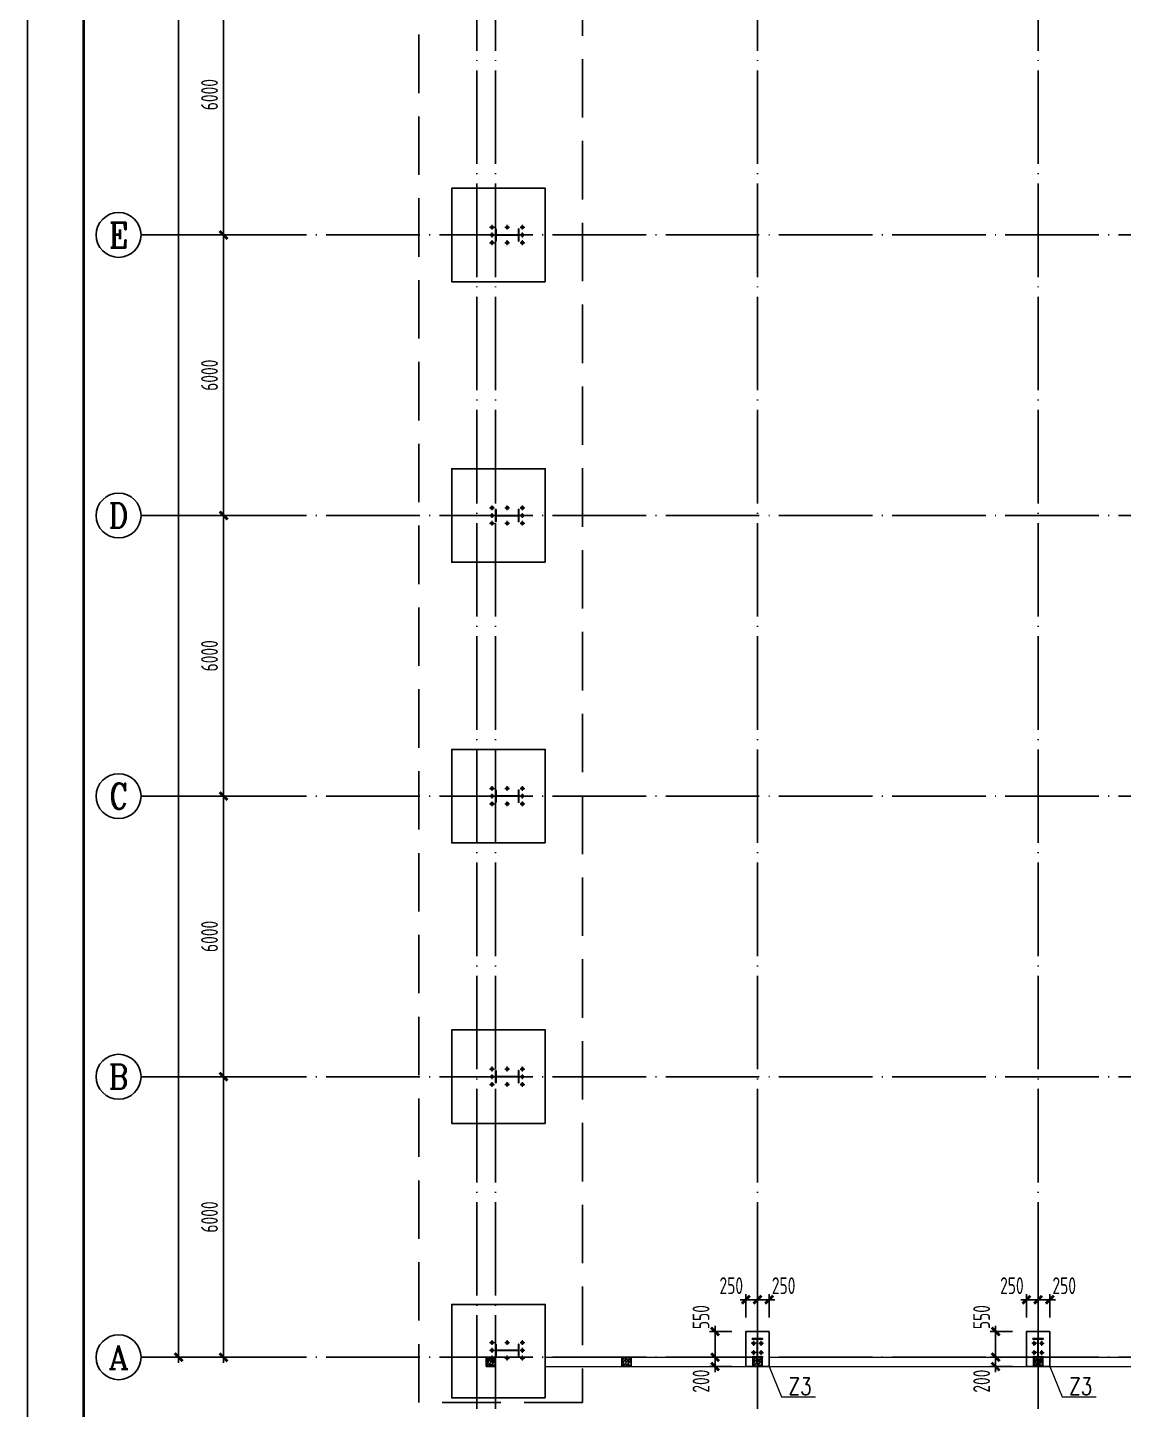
# Model space of a CAD drawing. Extents: x -1389621 to 57380, y -92505 to 283644.
# Drawn here: x -455547 to -432118, y 75953 to 105500 of the extents above; entities that cross this region are included whole.
import ezdxf
from ezdxf.enums import TextEntityAlignment as Align

# ---------------------------------------------------------------- set-up
doc = ezdxf.new("R2010")
doc.units = 0
doc.header["$LTSCALE"] = 100
doc.header["$MEASUREMENT"] = 0
for name, pattern in [('CENTERX2', [101.6, 63.5, -12.7, 12.7, -12.7]), ('DASH', [0.35, 0.25, -0.1]), ('DOTE', [2.42, 2, -0.2, 0.02, -0.2])]:
    doc.linetypes.add(name, pattern=pattern)
doc.layers.get('0').update_dxf_attribs({"linetype": 'CONTINUOUS'})
doc.layers.get('Defpoints').update_dxf_attribs({"linetype": 'CONTINUOUS'})
for name, color, linetype in [('11000', 4, 'CONTINUOUS'), ('708', 2, 'CONTINUOUS'), ('AXIS', 3, 'CONTINUOUS'), ('AXIS_TEXT', 7, 'CONTINUOUS'), ('BORDER', 7, 'CONTINUOUS'), ('DIM', 3, 'CONTINUOUS'), ('DOTE', 1, 'DOTE'), ('PUB_DIM', 3, 'CONTINUOUS'), ('基础', 41, 'CONTINUOUS'), ('承台', 2, 'CONTINUOUS'), ('柱子', 3, 'CONTINUOUS'), ('标注', 4, 'CONTINUOUS'), ('短柱', 2, 'CONTINUOUS')]:
    doc.layers.add(name, color=color, linetype=linetype)
for name, color, linetype, lineweight in [('HATCH', 254, 'CONTINUOUS', 0), ('PUB_TEXT', 7, 'CONTINUOUS', 15), ('轴线', 1, 'CENTERX2', 13)]:
    doc.layers.add(name, color=color, linetype=linetype, lineweight=lineweight)
doc.styles.add('_TCH_AXIS', font='COMPLEX', dxfattribs={"bigfont": 'GBCBIG'})
doc.styles.add('COMPLEX', font='COMPLEX')
doc.styles.add('hztxt', font='txt', dxfattribs={"width": 0.7, "height": 10, "bigfont": 'hztxt.shx'})
doc.styles.add('TSSD_Dimension', font='tssdeng.shx', dxfattribs={"width": 0.7, "bigfont": 'hztxt.shx'})
doc.dimstyles.new('TSSD_100_100', dxfattribs={"dimtxt": 300, "dimasz": 100, "dimexe": 100, "dimexo": 250, "dimgap": 100, "dimtad": 1, "dimdec": 0, "dimzin": 0, "dimdsep": 46, "dimtxsty": 'TSSD_Dimension', "dimblk": 'ARCHTICK', "dimblk1": 'ARCHTICK', "dimblk2": 'ARCHTICK', "dimcen": 0, "dimdle": 100, "dimclrt": 7, "dimadec": 0, "dimazin": 0, "dimtfac": 1, "dimtdec": 0, "dimtix": 1, "dimtmove": 2, "dimatfit": 3, "dimfxl": 0, "dimtolj": 1, "dimtzin": 0, "dimarcsym": 0})

# ---------------------------------------------------------------- blocks, each defined once
blk = doc.blocks.new('_ArchTick')
at = {"color": 0, "linetype": 'ByBlock'}
blk.add_lwpolyline([(-0.71, -0.71, 0.5, 0.5, 0), (0.71, 0.71, 0.5, 0.5, 0)], format="xyseb", dxfattribs=at)
blk = doc.blocks.new('*D1829')
at = {"layer": 'Defpoints', "color": 0, "ltscale": 100}
for p in [(-451358, 83067), (-449864, 83067), (-449864, 77067)]:
    blk.add_point(p, dxfattribs=at)
at = {"layer": 'DIM', "color": 0, "lineweight": -2, "ltscale": 100}
for p, q in [((-450164, 83067), (-451478, 83067)), ((-451358, 76947), (-451358, 83187)), ((-450164, 77067), (-451478, 77067))]:
    blk.add_line(p, q, dxfattribs=at)
at = {"layer": 'DIM', "color": 0, "lineweight": -2, "ltscale": 100, "xscale": 120, "yscale": 120, "zscale": 120}
for p, rotation in [((-451358, 83067), 90), ((-451358, 77067), 270)]:
    blk.add_blockref('_ArchTick', p, dxfattribs=dict(at, rotation=rotation))
at = {"layer": 'DIM', "color": 7, "ltscale": 100, "insert": (-451658, 80067), "char_height": 360, "attachment_point": 5, "rotation": 90, "style": 'TSSD_Dimension'}
blk.add_mtext('\\A1;6000', dxfattribs=at)
blk = doc.blocks.new('*D1830')
at = {"layer": 'Defpoints', "color": 0, "ltscale": 100}
for p in [(-451358, 89067), (-449864, 89067), (-449864, 83067)]:
    blk.add_point(p, dxfattribs=at)
at = {"layer": 'DIM', "color": 0, "lineweight": -2, "ltscale": 100}
for p, q in [((-450164, 89067), (-451478, 89067)), ((-451358, 82947), (-451358, 89187)), ((-450164, 83067), (-451478, 83067))]:
    blk.add_line(p, q, dxfattribs=at)
at = {"layer": 'DIM', "color": 0, "lineweight": -2, "ltscale": 100, "xscale": 120, "yscale": 120, "zscale": 120}
for p, rotation in [((-451358, 89067), 90), ((-451358, 83067), 270)]:
    blk.add_blockref('_ArchTick', p, dxfattribs=dict(at, rotation=rotation))
at = {"layer": 'DIM', "color": 7, "ltscale": 100, "insert": (-451658, 86067), "char_height": 360, "attachment_point": 5, "rotation": 90, "style": 'TSSD_Dimension'}
blk.add_mtext('\\A1;6000', dxfattribs=at)
blk = doc.blocks.new('*D1831')
at = {"layer": 'Defpoints', "color": 0, "ltscale": 100}
for p in [(-451358, 95067), (-449864, 95067), (-449864, 89067)]:
    blk.add_point(p, dxfattribs=at)
at = {"layer": 'DIM', "color": 0, "lineweight": -2, "ltscale": 100}
for p, q in [((-451358, 88947), (-451358, 95187)), ((-450164, 95067), (-451478, 95067)), ((-450164, 89067), (-451478, 89067))]:
    blk.add_line(p, q, dxfattribs=at)
at = {"layer": 'DIM', "color": 0, "lineweight": -2, "ltscale": 100, "xscale": 120, "yscale": 120, "zscale": 120}
for p, rotation in [((-451358, 95067), 90), ((-451358, 89067), 270)]:
    blk.add_blockref('_ArchTick', p, dxfattribs=dict(at, rotation=rotation))
at = {"layer": 'DIM', "color": 7, "ltscale": 100, "insert": (-451658, 92067), "char_height": 360, "attachment_point": 5, "rotation": 90, "style": 'TSSD_Dimension'}
blk.add_mtext('\\A1;6000', dxfattribs=at)
blk = doc.blocks.new('*D1832')
at = {"layer": 'Defpoints', "color": 0, "ltscale": 100}
for p in [(-451358, 101067), (-449864, 101067), (-449864, 95067)]:
    blk.add_point(p, dxfattribs=at)
at = {"layer": 'DIM', "color": 0, "lineweight": -2, "ltscale": 100}
for p, q in [((-450164, 101067), (-451478, 101067)), ((-451358, 94947), (-451358, 101187)), ((-450164, 95067), (-451478, 95067))]:
    blk.add_line(p, q, dxfattribs=at)
at = {"layer": 'DIM', "color": 0, "lineweight": -2, "ltscale": 100, "xscale": 120, "yscale": 120, "zscale": 120}
for p, rotation in [((-451358, 101067), 90), ((-451358, 95067), 270)]:
    blk.add_blockref('_ArchTick', p, dxfattribs=dict(at, rotation=rotation))
at = {"layer": 'DIM', "color": 7, "ltscale": 100, "insert": (-451658, 98067), "char_height": 360, "attachment_point": 5, "rotation": 90, "style": 'TSSD_Dimension'}
blk.add_mtext('\\A1;6000', dxfattribs=at)
blk = doc.blocks.new('*D1833')
at = {"layer": 'Defpoints', "color": 0, "ltscale": 100}
for p in [(-451358, 107067), (-449864, 107067), (-449864, 101067)]:
    blk.add_point(p, dxfattribs=at)
at = {"layer": 'DIM', "color": 0, "lineweight": -2, "ltscale": 100}
for p, q in [((-450164, 107067), (-451478, 107067)), ((-451358, 100947), (-451358, 107187)), ((-450164, 101067), (-451478, 101067))]:
    blk.add_line(p, q, dxfattribs=at)
at = {"layer": 'DIM', "color": 0, "lineweight": -2, "ltscale": 100, "xscale": 120, "yscale": 120, "zscale": 120}
for p, rotation in [((-451358, 107067), 90), ((-451358, 101067), 270)]:
    blk.add_blockref('_ArchTick', p, dxfattribs=dict(at, rotation=rotation))
at = {"layer": 'DIM', "color": 7, "ltscale": 100, "insert": (-451658, 104067), "char_height": 360, "attachment_point": 5, "rotation": 90, "style": 'TSSD_Dimension'}
blk.add_mtext('\\A1;6000', dxfattribs=at)
blk = doc.blocks.new('*D1841')
at = {"layer": 'Defpoints', "color": 0, "ltscale": 100}
for p in [(-452318, 149067), (-449624, 149067), (-449624, 77067)]:
    blk.add_point(p, dxfattribs=at)
at = {"layer": 'DIM', "color": 0, "lineweight": -2, "ltscale": 100}
for p, q in [((-449924, 149067), (-452438, 149067)), ((-452318, 76947), (-452318, 149187)), ((-449924, 77067), (-452438, 77067))]:
    blk.add_line(p, q, dxfattribs=at)
at = {"layer": 'DIM', "color": 0, "lineweight": -2, "ltscale": 100, "xscale": 120, "yscale": 120, "zscale": 120}
for p, rotation in [((-452318, 149067), 90), ((-452318, 77067), 270)]:
    blk.add_blockref('_ArchTick', p, dxfattribs=dict(at, rotation=rotation))
at = {"layer": 'DIM', "color": 7, "ltscale": 100, "insert": (-452618, 113067), "char_height": 360, "attachment_point": 5, "rotation": 90, "style": 'TSSD_Dimension'}
blk.add_mtext('\\A1;72000', dxfattribs=at)
blk = doc.blocks.new('_AXISO')
blk.add_circle((0, 0), 0.5)
at = {"layer": 'AXIS_TEXT', "style": 'COMPLEX', "width": 1.041667}
blk.add_attdef('A', text='', height=0.56, dxfattribs=at).set_placement((-0.25, -0.28), (0.25, -0.28), align=Align.FIT)
blk = doc.blocks.new('A$C79C65598')
at = {"layer": 'HATCH'}
h = blk.add_hatch(dxfattribs=at)
h.set_pattern_fill('ARMORED', color=256, scale=10, style=0)
h.set_pattern_definition([(50, (627196.94, 32926.137), (71.726018, -6.2752135), [7.5, -82.5]), (355, (627196.94, 32926.14), (-13.875133, 75.219213), [6, -66]), (100.4514, (627202.915, 32925.614), (57.850938, 68.943954), [6.374019, -70.114211]), (46.1842, (627196.94, 32946.14), (106.724105, -16.551901), [11.25, -123.75]), (96.6356, (627205.83, 32944.76), (93.46627, 97.411787), [9.561029, -105.1713]), (351.1842, (627196.94, 32946.14), (93.466195, 97.41186), [9, -99]), (21, (627206.94, 32941.137), (59.690705, -40.261889), [7.5, -82.5]), (326, (627206.94, 32941.14), (24.331533, 72.5150045), [6, -66]), (71.4514, (627211.91, 32937.78), (84.022263, 32.25305), [6.374019, -70.114211]), (37.5, (627196.938, 32926.137), (1.2159855, 33.2893854), [0, -65.2, 0, -67, 0, -66.25]), (7.5, (627196.938, 32926.137), (26.3069537, 39.4411712), [0, -38.2, 0, -63.7, 0, -25.25]), (327.5, (627174.638, 32926.137), (53.3822436, -2.2554872), [0, -25, 0, -78, 0, -103.5]), (317.5, (627164.64, 32926.137), (58.318617, 10.0104982), [0, -32.5, 0, -51.8, 0, -73.5]), (45, (627196.94, 32926.137), (-35.355339, 35.355339), [])])
h.paths.add_polyline_path([(0, 0), (200, 0), (200, 200), (0, 200)])
h = blk.add_hatch(dxfattribs=at)
h.set_pattern_fill('ARMORED', color=256, scale=10, style=0)
h.set_pattern_definition([(50, (630096.94, 32926.137), (71.726018, -6.2752135), [7.5, -82.5]), (355, (630096.94, 32926.14), (-13.875133, 75.219213), [6, -66]), (100.4514, (630102.915, 32925.614), (57.850938, 68.943954), [6.374019, -70.114211]), (46.1842, (630096.94, 32946.14), (106.724105, -16.551901), [11.25, -123.75]), (96.6356, (630105.83, 32944.76), (93.46627, 97.411787), [9.561029, -105.1713]), (351.1842, (630096.94, 32946.14), (93.466195, 97.41186), [9, -99]), (21, (630106.94, 32941.137), (59.690705, -40.261889), [7.5, -82.5]), (326, (630106.94, 32941.14), (24.331533, 72.5150045), [6, -66]), (71.4514, (630111.91, 32937.78), (84.022263, 32.25305), [6.374019, -70.114211]), (37.5, (630096.938, 32926.137), (1.2159855, 33.2893854), [0, -65.2, 0, -67, 0, -66.25]), (7.5, (630096.938, 32926.137), (26.3069537, 39.4411712), [0, -38.2, 0, -63.7, 0, -25.25]), (327.5, (630074.638, 32926.137), (53.3822436, -2.2554872), [0, -25, 0, -78, 0, -103.5]), (317.5, (630064.64, 32926.137), (58.318617, 10.0104982), [0, -32.5, 0, -51.8, 0, -73.5]), (45, (630096.94, 32926.137), (-35.355339, 35.355339), [])])
h.paths.add_polyline_path([(2900, 0), (3100, 0), (3100, 200), (2900, 200)])
h = blk.add_hatch(dxfattribs=at)
h.set_pattern_fill('ARMORED', color=256, scale=10, style=0)
h.set_pattern_definition([(50, (632896.94, 32926.137), (71.726018, -6.2752135), [7.5, -82.5]), (355, (632896.94, 32926.14), (-13.875133, 75.219213), [6, -66]), (100.4514, (632902.915, 32925.614), (57.850938, 68.943954), [6.374019, -70.114211]), (46.1842, (632896.94, 32946.14), (106.724105, -16.551901), [11.25, -123.75]), (96.6356, (632905.83, 32944.76), (93.46627, 97.411787), [9.561029, -105.1713]), (351.1842, (632896.94, 32946.14), (93.466195, 97.41186), [9, -99]), (21, (632906.94, 32941.137), (59.690705, -40.261889), [7.5, -82.5]), (326, (632906.94, 32941.14), (24.331533, 72.5150045), [6, -66]), (71.4514, (632911.91, 32937.78), (84.022263, 32.25305), [6.374019, -70.114211]), (37.5, (632896.938, 32926.137), (1.2159855, 33.2893854), [0, -65.2, 0, -67, 0, -66.25]), (7.5, (632896.938, 32926.137), (26.3069537, 39.4411712), [0, -38.2, 0, -63.7, 0, -25.25]), (327.5, (632874.638, 32926.137), (53.3822436, -2.2554872), [0, -25, 0, -78, 0, -103.5]), (317.5, (632864.64, 32926.137), (58.318617, 10.0104982), [0, -32.5, 0, -51.8, 0, -73.5]), (45, (632896.94, 32926.137), (-35.355339, 35.355339), [])])
h.paths.add_polyline_path([(5700, 0), (5900, 0), (5900, 200), (5700, 200)])
h = blk.add_hatch(dxfattribs=at)
h.set_pattern_fill('ARMORED', color=256, scale=10, style=0)
h.set_pattern_definition([(50, (638896.94, 32926.137), (71.726018, -6.2752135), [7.5, -82.5]), (355, (638896.94, 32926.14), (-13.875133, 75.219213), [6, -66]), (100.4514, (638902.915, 32925.614), (57.850938, 68.943954), [6.374019, -70.114211]), (46.1842, (638896.94, 32946.14), (106.724105, -16.551901), [11.25, -123.75]), (96.6356, (638905.83, 32944.76), (93.46627, 97.411787), [9.561029, -105.1713]), (351.1842, (638896.94, 32946.14), (93.466195, 97.41186), [9, -99]), (21, (638906.94, 32941.137), (59.690705, -40.261889), [7.5, -82.5]), (326, (638906.94, 32941.14), (24.331533, 72.5150045), [6, -66]), (71.4514, (638911.91, 32937.78), (84.022263, 32.25305), [6.374019, -70.114211]), (37.5, (638896.938, 32926.137), (1.2159855, 33.2893854), [0, -65.2, 0, -67, 0, -66.25]), (7.5, (638896.938, 32926.137), (26.3069537, 39.4411712), [0, -38.2, 0, -63.7, 0, -25.25]), (327.5, (638874.638, 32926.137), (53.3822436, -2.2554872), [0, -25, 0, -78, 0, -103.5]), (317.5, (638864.64, 32926.137), (58.318617, 10.0104982), [0, -32.5, 0, -51.8, 0, -73.5]), (45, (638896.94, 32926.137), (-35.355339, 35.355339), [])])
h.paths.add_polyline_path([(11700, 0), (11900, 0), (11900, 200), (11700, 200)])
at = {"layer": '708'}
for points in [[(0, 0), (200, 0), (200, 200), (0, 200)], [(2900, 0), (3100, 0), (3100, 200), (2900, 200)], [(5700, 0), (5900, 0), (5900, 200), (5700, 200)], [(11700, 0), (11900, 0), (11900, 200), (11700, 200)]]:
    blk.add_lwpolyline(points, close=True, dxfattribs=at)
blk = doc.blocks.new('*D1891')
at = {"layer": 'Defpoints', "color": 0, "ltscale": 100}
for p in [(-440192, 77617), (-440849, 77067), (-440192, 77067)]:
    blk.add_point(p, dxfattribs=at)
at = {"layer": 'DIM', "color": 0, "lineweight": -2, "ltscale": 100}
for p, q in [((-440849, 77737), (-440849, 76947)), ((-440492, 77617), (-440969, 77617)), ((-440492, 77067), (-440969, 77067))]:
    blk.add_line(p, q, dxfattribs=at)
at = {"layer": 'DIM', "color": 0, "lineweight": -2, "ltscale": 100, "xscale": 120, "yscale": 120, "zscale": 120}
for p, rotation in [((-440849, 77617), 90), ((-440849, 77067), 270)]:
    blk.add_blockref('_ArchTick', p, dxfattribs=dict(at, rotation=rotation))
at = {"layer": 'DIM', "color": 7, "ltscale": 100, "insert": (-441149, 77926), "char_height": 360, "attachment_point": 5, "rotation": 90, "style": 'TSSD_Dimension'}
blk.add_mtext('\\A1;550', dxfattribs=at)
blk = doc.blocks.new('*D1892')
at = {"layer": 'Defpoints', "color": 0, "ltscale": 100}
for p in [(-439692, 78298), (-439942, 77617), (-439692, 77617)]:
    blk.add_point(p, dxfattribs=at)
at = {"layer": 'DIM', "color": 0, "lineweight": -2, "ltscale": 100}
for p, q in [((-440062, 78298), (-439572, 78298)), ((-439942, 77917), (-439942, 78418)), ((-439692, 77917), (-439692, 78418))]:
    blk.add_line(p, q, dxfattribs=at)
at = {"layer": 'DIM', "color": 0, "lineweight": -2, "ltscale": 100, "xscale": 120, "yscale": 120, "zscale": 120, "rotation": 180}
blk.add_blockref('_ArchTick', (-439942, 78298), dxfattribs=at)
at = {"layer": 'DIM', "color": 0, "lineweight": -2, "ltscale": 100, "xscale": 120, "yscale": 120, "zscale": 120}
blk.add_blockref('_ArchTick', (-439692, 78298), dxfattribs=at)
at = {"layer": 'DIM', "color": 7, "ltscale": 100, "insert": (-439383, 78598), "char_height": 360, "attachment_point": 5, "style": 'TSSD_Dimension'}
blk.add_mtext('\\A1;250', dxfattribs=at)
blk = doc.blocks.new('*D1893')
at = {"layer": 'Defpoints', "color": 0, "ltscale": 100}
for p in [(-439942, 78298), (-440192, 77617), (-439942, 77617)]:
    blk.add_point(p, dxfattribs=at)
at = {"layer": 'DIM', "color": 0, "lineweight": -2, "ltscale": 100}
for p, q in [((-440312, 78298), (-439822, 78298)), ((-440192, 77917), (-440192, 78418)), ((-439942, 77917), (-439942, 78418))]:
    blk.add_line(p, q, dxfattribs=at)
at = {"layer": 'DIM', "color": 0, "lineweight": -2, "ltscale": 100, "xscale": 120, "yscale": 120, "zscale": 120, "rotation": 180}
blk.add_blockref('_ArchTick', (-440192, 78298), dxfattribs=at)
at = {"layer": 'DIM', "color": 0, "lineweight": -2, "ltscale": 100, "xscale": 120, "yscale": 120, "zscale": 120}
blk.add_blockref('_ArchTick', (-439942, 78298), dxfattribs=at)
at = {"layer": 'DIM', "color": 7, "ltscale": 100, "insert": (-440502, 78598), "char_height": 360, "attachment_point": 5, "style": 'TSSD_Dimension'}
blk.add_mtext('\\A1;250', dxfattribs=at)
blk = doc.blocks.new('*D1890')
at = {"layer": 'Defpoints', "color": 0, "ltscale": 100}
for p in [(-440849, 76867), (-440192, 77067), (-440192, 76867)]:
    blk.add_point(p, dxfattribs=at)
at = {"layer": 'DIM', "color": 0, "lineweight": -2, "ltscale": 100}
for p, q in [((-440849, 77067), (-440849, 77187)), ((-440492, 77067), (-440969, 77067)), ((-440492, 76867), (-440969, 76867)), ((-440849, 77067), (-440849, 76867)), ((-440849, 76867), (-440849, 76747))]:
    blk.add_line(p, q, dxfattribs=at)
at = {"layer": 'DIM', "color": 0, "lineweight": -2, "ltscale": 100, "xscale": 120, "yscale": 120, "zscale": 120}
for p, rotation in [((-440849, 77067), 270), ((-440849, 76867), 90)]:
    blk.add_blockref('_ArchTick', p, dxfattribs=dict(at, rotation=rotation))
at = {"layer": 'DIM', "color": 7, "ltscale": 100, "insert": (-441149, 76557), "char_height": 360, "attachment_point": 5, "rotation": 90, "style": 'TSSD_Dimension'}
blk.add_mtext('\\A1;200', dxfattribs=at)
blk = doc.blocks.new('*D1894')
at = {"layer": 'Defpoints', "color": 0, "ltscale": 100}
for p in [(-434192, 77617), (-434849, 77067), (-434192, 77067)]:
    blk.add_point(p, dxfattribs=at)
at = {"layer": 'DIM', "color": 0, "lineweight": -2, "ltscale": 100}
for p, q in [((-434849, 77737), (-434849, 76947)), ((-434492, 77617), (-434969, 77617)), ((-434492, 77067), (-434969, 77067))]:
    blk.add_line(p, q, dxfattribs=at)
at = {"layer": 'DIM', "color": 0, "lineweight": -2, "ltscale": 100, "xscale": 120, "yscale": 120, "zscale": 120}
for p, rotation in [((-434849, 77617), 90), ((-434849, 77067), 270)]:
    blk.add_blockref('_ArchTick', p, dxfattribs=dict(at, rotation=rotation))
at = {"layer": 'DIM', "color": 7, "ltscale": 100, "insert": (-435149, 77926), "char_height": 360, "attachment_point": 5, "rotation": 90, "style": 'TSSD_Dimension'}
blk.add_mtext('\\A1;550', dxfattribs=at)
blk = doc.blocks.new('*D1895')
at = {"layer": 'Defpoints', "color": 0, "ltscale": 100}
for p in [(-433692, 78298), (-433942, 77617), (-433692, 77617)]:
    blk.add_point(p, dxfattribs=at)
at = {"layer": 'DIM', "color": 0, "lineweight": -2, "ltscale": 100}
for p, q in [((-434062, 78298), (-433572, 78298)), ((-433942, 77917), (-433942, 78418)), ((-433692, 77917), (-433692, 78418))]:
    blk.add_line(p, q, dxfattribs=at)
at = {"layer": 'DIM', "color": 0, "lineweight": -2, "ltscale": 100, "xscale": 120, "yscale": 120, "zscale": 120, "rotation": 180}
blk.add_blockref('_ArchTick', (-433942, 78298), dxfattribs=at)
at = {"layer": 'DIM', "color": 0, "lineweight": -2, "ltscale": 100, "xscale": 120, "yscale": 120, "zscale": 120}
blk.add_blockref('_ArchTick', (-433692, 78298), dxfattribs=at)
at = {"layer": 'DIM', "color": 7, "ltscale": 100, "insert": (-433383, 78598), "char_height": 360, "attachment_point": 5, "style": 'TSSD_Dimension'}
blk.add_mtext('\\A1;250', dxfattribs=at)
blk = doc.blocks.new('*D1896')
at = {"layer": 'Defpoints', "color": 0, "ltscale": 100}
for p in [(-433942, 78298), (-434192, 77617), (-433942, 77617)]:
    blk.add_point(p, dxfattribs=at)
at = {"layer": 'DIM', "color": 0, "lineweight": -2, "ltscale": 100}
for p, q in [((-434312, 78298), (-433822, 78298)), ((-434192, 77917), (-434192, 78418)), ((-433942, 77917), (-433942, 78418))]:
    blk.add_line(p, q, dxfattribs=at)
at = {"layer": 'DIM', "color": 0, "lineweight": -2, "ltscale": 100, "xscale": 120, "yscale": 120, "zscale": 120, "rotation": 180}
blk.add_blockref('_ArchTick', (-434192, 78298), dxfattribs=at)
at = {"layer": 'DIM', "color": 0, "lineweight": -2, "ltscale": 100, "xscale": 120, "yscale": 120, "zscale": 120}
blk.add_blockref('_ArchTick', (-433942, 78298), dxfattribs=at)
at = {"layer": 'DIM', "color": 7, "ltscale": 100, "insert": (-434502, 78598), "char_height": 360, "attachment_point": 5, "style": 'TSSD_Dimension'}
blk.add_mtext('\\A1;250', dxfattribs=at)
blk = doc.blocks.new('*D1897')
at = {"layer": 'Defpoints', "color": 0, "ltscale": 100}
for p in [(-434849, 76867), (-434192, 77067), (-434192, 76867)]:
    blk.add_point(p, dxfattribs=at)
at = {"layer": 'DIM', "color": 0, "lineweight": -2, "ltscale": 100}
for p, q in [((-434849, 77067), (-434849, 77187)), ((-434492, 77067), (-434969, 77067)), ((-434492, 76867), (-434969, 76867)), ((-434849, 77067), (-434849, 76867)), ((-434849, 76867), (-434849, 76747))]:
    blk.add_line(p, q, dxfattribs=at)
at = {"layer": 'DIM', "color": 0, "lineweight": -2, "ltscale": 100, "xscale": 120, "yscale": 120, "zscale": 120}
for p, rotation in [((-434849, 77067), 270), ((-434849, 76867), 90)]:
    blk.add_blockref('_ArchTick', p, dxfattribs=dict(at, rotation=rotation))
at = {"layer": 'DIM', "color": 7, "ltscale": 100, "insert": (-435149, 76557), "char_height": 360, "attachment_point": 5, "rotation": 90, "style": 'TSSD_Dimension'}
blk.add_mtext('\\A1;200', dxfattribs=at)

msp = doc.modelspace()

# ---------------------------------------------------------------- hatches: boundary and pattern name
h = msp.add_hatch(color=256)
edge = h.paths.add_edge_path()
edge.add_arc((-445617.342, 101231.574), 26, 0, 360)
h = msp.add_hatch(color=256)
edge = h.paths.add_edge_path()
edge.add_arc((-445617.342, 101066.574), 26, 0, 360)
h = msp.add_hatch(color=256)
edge = h.paths.add_edge_path()
edge.add_arc((-445292.342, 101231.574), 26, 0, 360)
h = msp.add_hatch(color=256)
edge = h.paths.add_edge_path()
edge.add_arc((-444967.342, 101231.574), 26, 0, 360)
h = msp.add_hatch(color=256)
edge = h.paths.add_edge_path()
edge.add_arc((-444967.342, 101066.574), 26, 0, 360)
h = msp.add_hatch(color=256)
edge = h.paths.add_edge_path()
edge.add_arc((-445617.342, 100901.574), 26, 0, 360)
h = msp.add_hatch(color=256)
edge = h.paths.add_edge_path()
edge.add_arc((-445292.342, 100901.574), 26, 0, 360)
h = msp.add_hatch(color=256)
edge = h.paths.add_edge_path()
edge.add_arc((-444967.342, 100901.574), 26, 0, 360)
h = msp.add_hatch(color=256)
edge = h.paths.add_edge_path()
edge.add_arc((-445617.342, 95231.574), 26, 0, 360)
h = msp.add_hatch(color=256)
edge = h.paths.add_edge_path()
edge.add_arc((-445292.342, 95231.574), 26, 0, 360)
h = msp.add_hatch(color=256)
edge = h.paths.add_edge_path()
edge.add_arc((-444967.342, 95231.574), 26, 0, 360)
h = msp.add_hatch(color=256)
edge = h.paths.add_edge_path()
edge.add_arc((-445617.342, 95066.574), 26, 0, 360)
h = msp.add_hatch(color=256)
edge = h.paths.add_edge_path()
edge.add_arc((-445617.342, 94901.574), 26, 0, 360)
h = msp.add_hatch(color=256)
edge = h.paths.add_edge_path()
edge.add_arc((-445292.342, 94901.574), 26, 0, 360)
h = msp.add_hatch(color=256)
edge = h.paths.add_edge_path()
edge.add_arc((-444967.342, 95066.574), 26, 0, 360)
h = msp.add_hatch(color=256)
edge = h.paths.add_edge_path()
edge.add_arc((-444967.342, 94901.574), 26, 0, 360)
h = msp.add_hatch(color=256)
edge = h.paths.add_edge_path()
edge.add_arc((-445617.342, 89231.574), 26, 0, 360)
h = msp.add_hatch(color=256)
edge = h.paths.add_edge_path()
edge.add_arc((-445292.342, 89231.574), 26, 0, 360)
h = msp.add_hatch(color=256)
edge = h.paths.add_edge_path()
edge.add_arc((-444967.342, 89231.574), 26, 0, 360)
h = msp.add_hatch(color=256)
edge = h.paths.add_edge_path()
edge.add_arc((-445617.342, 89066.574), 26, 0, 360)
h = msp.add_hatch(color=256)
edge = h.paths.add_edge_path()
edge.add_arc((-444967.342, 89066.574), 26, 0, 360)
h = msp.add_hatch(color=256)
edge = h.paths.add_edge_path()
edge.add_arc((-445617.342, 88901.574), 26, 0, 360)
h = msp.add_hatch(color=256)
edge = h.paths.add_edge_path()
edge.add_arc((-445292.342, 88901.574), 26, 0, 360)
h = msp.add_hatch(color=256)
edge = h.paths.add_edge_path()
edge.add_arc((-444967.342, 88901.574), 26, 0, 360)
h = msp.add_hatch(color=256)
edge = h.paths.add_edge_path()
edge.add_arc((-445617.342, 83231.574), 26, 0, 360)
h = msp.add_hatch(color=256)
edge = h.paths.add_edge_path()
edge.add_arc((-445617.342, 83066.574), 26, 0, 360)
h = msp.add_hatch(color=256)
edge = h.paths.add_edge_path()
edge.add_arc((-445292.342, 83231.574), 26, 0, 360)
h = msp.add_hatch(color=256)
edge = h.paths.add_edge_path()
edge.add_arc((-444967.342, 83231.574), 26, 0, 360)
h = msp.add_hatch(color=256)
edge = h.paths.add_edge_path()
edge.add_arc((-444967.342, 83066.574), 26, 0, 360)
h = msp.add_hatch(color=256)
edge = h.paths.add_edge_path()
edge.add_arc((-445617.342, 82901.574), 26, 0, 360)
h = msp.add_hatch(color=256)
edge = h.paths.add_edge_path()
edge.add_arc((-445292.342, 82901.574), 26, 0, 360)
h = msp.add_hatch(color=256)
edge = h.paths.add_edge_path()
edge.add_arc((-444967.342, 82901.574), 26, 0, 360)
h = msp.add_hatch(color=256)
edge = h.paths.add_edge_path()
edge.add_arc((-445617.342, 77381.574), 26, 0, 360)
h = msp.add_hatch(color=256)
edge = h.paths.add_edge_path()
edge.add_arc((-445617.342, 77216.574), 26, 0, 360)
h = msp.add_hatch(color=256)
edge = h.paths.add_edge_path()
edge.add_arc((-445292.342, 77381.574), 26, 0, 360)
h = msp.add_hatch(color=256)
edge = h.paths.add_edge_path()
edge.add_arc((-444967.342, 77381.574), 26, 0, 360)
h = msp.add_hatch(color=256)
edge = h.paths.add_edge_path()
edge.add_arc((-444967.342, 77216.574), 26, 0, 360)
h = msp.add_hatch(color=256)
edge = h.paths.add_edge_path()
edge.add_arc((-440022.342, 77366.574), 26, 0, 360)
h = msp.add_hatch(color=256)
edge = h.paths.add_edge_path()
edge.add_arc((-440022.342, 77166.574), 26, 0, 360)
h = msp.add_hatch(color=256)
edge = h.paths.add_edge_path()
edge.add_arc((-439862.342, 77366.574), 26, 0, 360)
h = msp.add_hatch(color=256)
edge = h.paths.add_edge_path()
edge.add_arc((-439862.342, 77166.574), 26, 0, 360)
h = msp.add_hatch(color=256)
edge = h.paths.add_edge_path()
edge.add_arc((-434022.342, 77366.574), 26, 0, 360)
h = msp.add_hatch(color=256)
edge = h.paths.add_edge_path()
edge.add_arc((-434022.342, 77166.574), 26, 0, 360)
h = msp.add_hatch(color=256)
edge = h.paths.add_edge_path()
edge.add_arc((-433862.342, 77366.574), 26, 0, 360)
h = msp.add_hatch(color=256)
edge = h.paths.add_edge_path()
edge.add_arc((-433862.342, 77166.574), 26, 0, 360)
h = msp.add_hatch(color=256)
edge = h.paths.add_edge_path()
edge.add_arc((-445617.342, 77051.574), 26, 0, 360)
h = msp.add_hatch(color=256)
edge = h.paths.add_edge_path()
edge.add_arc((-445292.342, 77051.574), 26, 0, 360)
h = msp.add_hatch(color=256)
edge = h.paths.add_edge_path()
edge.add_arc((-444967.342, 77051.574), 26, 0, 360)

# ---------------------------------------------------------------- linework, layer by layer
at = {"layer": '11000'}
for centre in [(-445617.342, 101231.574), (-445617.342, 101066.574), (-445292.342, 101231.574), (-444967.342, 101231.574), (-444967.342, 101066.574), (-445617.342, 100901.574), (-445292.342, 100901.574), (-444967.342, 100901.574), (-445617.342, 95231.574), (-445292.342, 95231.574), (-444967.342, 95231.574), (-445617.342, 95066.574), (-445617.342, 94901.574), (-445292.342, 94901.574), (-444967.342, 95066.574), (-444967.342, 94901.574), (-445617.342, 89231.574), (-445292.342, 89231.574), (-444967.342, 89231.574), (-445617.342, 89066.574), (-444967.342, 89066.574), (-445617.342, 88901.574), (-445292.342, 88901.574), (-444967.342, 88901.574), (-445617.342, 83231.574), (-445617.342, 83066.574), (-445292.342, 83231.574), (-444967.342, 83231.574), (-444967.342, 83066.574), (-445617.342, 82901.574), (-445292.342, 82901.574), (-444967.342, 82901.574), (-445617.342, 77381.574), (-445617.342, 77216.574), (-445292.342, 77381.574), (-444967.342, 77381.574), (-444967.342, 77216.574), (-440022.342, 77366.574), (-440022.342, 77166.574), (-439862.342, 77366.574), (-439862.342, 77166.574), (-434022.342, 77366.574), (-434022.342, 77166.574), (-433862.342, 77366.574), (-433862.342, 77166.574), (-445617.342, 77051.574), (-445292.342, 77051.574), (-444967.342, 77051.574)]:
    msp.add_circle(centre, 26, dxfattribs=at)
at = {"layer": 'AXIS'}
for p, q in [((-449864.339, 101066.574), (-453122.084, 101066.574)), ((-449864.339, 95066.574), (-453122.084, 95066.574)), ((-449864.339, 89066.574), (-453122.084, 89066.574)), ((-449864.339, 83066.574), (-453122.084, 83066.574)), ((-449864.339, 77066.574), (-453122.084, 77066.574))]:
    msp.add_line(p, q, dxfattribs=at)
at = {"layer": 'BORDER'}
msp.add_lwpolyline([(-455546.777, 57648.326), (-455546.777, 158568.326), (-384266.777, 158568.326), (-384266.777, 57648.326)], close=True, dxfattribs=at)
at = {"layer": 'BORDER', "const_width": 60}
msp.add_lwpolyline([(-454346.777, 58848.326), (-454346.777, 155568.326), (-385466.777, 155568.326), (-385466.777, 58848.326)], close=True, dxfattribs=at)
at = {"layer": 'DOTE', "linetype": 'DOTE', "ltscale": 10}
for p, q in [((-445942.342, 150566.574), (-445942.342, 75566.574)), ((-445542.342, 150566.574), (-445542.342, 75566.574)), ((-439942.342, 150566.574), (-439942.342, 75566.574)), ((-433942.342, 150566.574), (-433942.342, 75566.574)), ((-408442.342, 101066.574), (-449864.339, 101066.574)), ((-408442.342, 95066.574), (-449864.339, 95066.574)), ((-408442.342, 89066.574), (-449864.339, 89066.574)), ((-408442.342, 83066.574), (-449864.339, 83066.574)), ((-408442.342, 77066.574), (-449864.339, 77066.574))]:
    msp.add_line(p, q, dxfattribs=at)
at = {"layer": 'HATCH', "ltscale": 100}
for p, q in [((-444479.512, 77066.574), (-440192.342, 77066.574)), ((-444479.512, 76866.574), (-440192.342, 76866.574)), ((-439692.342, 77066.574), (-434192.342, 77066.574)), ((-439692.342, 76866.574), (-434192.342, 76866.574)), ((-433692.342, 77066.574), (-428442.342, 77066.574)), ((-433692.342, 76866.574), (-428442.342, 76866.574))]:
    msp.add_line(p, q, dxfattribs=at)
at = {"layer": 'PUB_TEXT'}
for p, q in [((-439692.342, 76866.574), (-439428.223, 76221.373)), ((-433692.342, 76866.574), (-433428.223, 76221.373)), ((-439428.223, 76221.373), (-438697.867, 76221.373)), ((-433428.223, 76221.373), (-432697.867, 76221.373))]:
    msp.add_line(p, q, dxfattribs=at)
at = {"layer": '承台'}
for points in [[(-444479.512, 100066.574), (-446479.512, 100066.574), (-446479.512, 102066.574), (-444479.512, 102066.574), (-444479.512, 100066.574)], [(-444479.512, 94066.574), (-446479.512, 94066.574), (-446479.512, 96066.574), (-444479.512, 96066.574), (-444479.512, 94066.574)], [(-444479.512, 88066.574), (-446479.512, 88066.574), (-446479.512, 90066.574), (-444479.512, 90066.574), (-444479.512, 88066.574)], [(-444479.512, 82066.574), (-446479.512, 82066.574), (-446479.512, 84066.574), (-444479.512, 84066.574), (-444479.512, 82066.574)], [(-444479.512, 76196.574), (-446479.512, 76196.574), (-446479.512, 78196.574), (-444479.512, 78196.574), (-444479.512, 76196.574)]]:
    msp.add_lwpolyline(points, dxfattribs=at)
at = {"layer": '柱子', "ltscale": 100}
for points in [[(-445530.342, 101062.574), (-445530.342, 100936.574), (-445542.342, 100936.574), (-445542.342, 101196.574), (-445530.342, 101196.574), (-445530.342, 101070.574), (-445054.342, 101070.574), (-445054.342, 101196.574), (-445042.342, 101196.574), (-445042.342, 100936.574), (-445054.342, 100936.574), (-445054.342, 101062.574)], [(-445530.342, 95062.574), (-445530.342, 94936.574), (-445542.342, 94936.574), (-445542.342, 95196.574), (-445530.342, 95196.574), (-445530.342, 95070.574), (-445054.342, 95070.574), (-445054.342, 95196.574), (-445042.342, 95196.574), (-445042.342, 94936.574), (-445054.342, 94936.574), (-445054.342, 95062.574)], [(-445530.342, 89062.574), (-445530.342, 88936.574), (-445542.342, 88936.574), (-445542.342, 89196.574), (-445530.342, 89196.574), (-445530.342, 89070.574), (-445054.342, 89070.574), (-445054.342, 89196.574), (-445042.342, 89196.574), (-445042.342, 88936.574), (-445054.342, 88936.574), (-445054.342, 89062.574)], [(-445530.342, 83062.574), (-445530.342, 82936.574), (-445542.342, 82936.574), (-445542.342, 83196.574), (-445530.342, 83196.574), (-445530.342, 83070.574), (-445054.342, 83070.574), (-445054.342, 83196.574), (-445042.342, 83196.574), (-445042.342, 82936.574), (-445054.342, 82936.574), (-445054.342, 83062.574)], [(-439938.342, 77078.574), (-439832.342, 77078.574), (-439832.342, 77066.574), (-440052.342, 77066.574), (-440052.342, 77078.574), (-439946.342, 77078.574), (-439946.342, 77454.574), (-440052.342, 77454.574), (-440052.342, 77466.574), (-439832.342, 77466.574), (-439832.342, 77454.574), (-439938.342, 77454.574)], [(-433938.342, 77078.574), (-433832.342, 77078.574), (-433832.342, 77066.574), (-434052.342, 77066.574), (-434052.342, 77078.574), (-433946.342, 77078.574), (-433946.342, 77454.574), (-434052.342, 77454.574), (-434052.342, 77466.574), (-433832.342, 77466.574), (-433832.342, 77454.574), (-433938.342, 77454.574)], [(-445530.342, 77212.574), (-445530.342, 77086.574), (-445542.342, 77086.574), (-445542.342, 77346.574), (-445530.342, 77346.574), (-445530.342, 77220.574), (-445054.342, 77220.574), (-445054.342, 77346.574), (-445042.342, 77346.574), (-445042.342, 77086.574), (-445054.342, 77086.574), (-445054.342, 77212.574)]]:
    msp.add_lwpolyline(points, close=True, dxfattribs=at)
at = {"layer": '标注', "linetype": 'DASH', "ltscale": 50}
msp.add_lwpolyline([(-447185.789, 150327.657), (-443682.438, 150327.657), (-443682.438, 76100.373), (-447185.789, 76100.373)], close=True, dxfattribs=at)
at = {"layer": '短柱', "ltscale": 100}
for points in [[(-440192.342, 76866.574), (-440192.342, 77616.574), (-439692.342, 77616.574), (-439692.342, 76866.574)], [(-434192.342, 76866.574), (-434192.342, 77616.574), (-433692.342, 77616.574), (-433692.342, 76866.574)]]:
    msp.add_lwpolyline(points, close=True, dxfattribs=at)
at = {"layer": '轴线'}
for p, q in [((-445668.342, 101231.574), (-445566.342, 101231.574)), ((-445668.342, 101066.574), (-445566.342, 101066.574)), ((-445617.342, 101180.574), (-445617.342, 101282.574)), ((-445617.342, 101015.574), (-445617.342, 101117.574)), ((-445343.342, 101231.574), (-445241.342, 101231.574)), ((-445292.342, 101180.574), (-445292.342, 101282.574)), ((-445018.342, 101231.574), (-444916.342, 101231.574)), ((-445018.342, 101066.574), (-444916.342, 101066.574)), ((-444967.342, 101180.574), (-444967.342, 101282.574)), ((-444967.342, 101015.574), (-444967.342, 101117.574)), ((-445668.342, 100901.574), (-445566.342, 100901.574)), ((-445617.342, 100850.574), (-445617.342, 100952.574)), ((-445343.342, 100901.574), (-445241.342, 100901.574)), ((-445292.342, 100850.574), (-445292.342, 100952.574)), ((-445018.342, 100901.574), (-444916.342, 100901.574)), ((-444967.342, 100850.574), (-444967.342, 100952.574)), ((-445668.342, 95231.574), (-445566.342, 95231.574)), ((-445617.342, 95180.574), (-445617.342, 95282.574)), ((-445343.342, 95231.574), (-445241.342, 95231.574)), ((-445292.342, 95180.574), (-445292.342, 95282.574)), ((-445018.342, 95231.574), (-444916.342, 95231.574)), ((-444967.342, 95180.574), (-444967.342, 95282.574)), ((-445668.342, 95066.574), (-445566.342, 95066.574)), ((-445668.342, 94901.574), (-445566.342, 94901.574)), ((-445617.342, 95015.574), (-445617.342, 95117.574)), ((-445617.342, 94850.574), (-445617.342, 94952.574)), ((-445343.342, 94901.574), (-445241.342, 94901.574)), ((-445292.342, 94850.574), (-445292.342, 94952.574)), ((-445018.342, 95066.574), (-444916.342, 95066.574)), ((-445018.342, 94901.574), (-444916.342, 94901.574)), ((-444967.342, 95015.574), (-444967.342, 95117.574)), ((-444967.342, 94850.574), (-444967.342, 94952.574)), ((-445668.342, 89231.574), (-445566.342, 89231.574)), ((-445617.342, 89180.574), (-445617.342, 89282.574)), ((-445343.342, 89231.574), (-445241.342, 89231.574)), ((-445292.342, 89180.574), (-445292.342, 89282.574)), ((-445018.342, 89231.574), (-444916.342, 89231.574)), ((-444967.342, 89180.574), (-444967.342, 89282.574)), ((-445668.342, 89066.574), (-445566.342, 89066.574)), ((-445617.342, 89015.574), (-445617.342, 89117.574)), ((-445617.342, 88850.574), (-445617.342, 88952.574)), ((-445292.342, 88850.574), (-445292.342, 88952.574)), ((-445018.342, 89066.574), (-444916.342, 89066.574)), ((-444967.342, 89015.574), (-444967.342, 89117.574)), ((-444967.342, 88850.574), (-444967.342, 88952.574)), ((-445668.342, 88901.574), (-445566.342, 88901.574)), ((-445343.342, 88901.574), (-445241.342, 88901.574)), ((-445018.342, 88901.574), (-444916.342, 88901.574)), ((-445668.342, 83231.574), (-445566.342, 83231.574)), ((-445668.342, 83066.574), (-445566.342, 83066.574)), ((-445617.342, 83180.574), (-445617.342, 83282.574)), ((-445617.342, 83015.574), (-445617.342, 83117.574)), ((-445343.342, 83231.574), (-445241.342, 83231.574)), ((-445292.342, 83180.574), (-445292.342, 83282.574)), ((-445018.342, 83231.574), (-444916.342, 83231.574)), ((-445018.342, 83066.574), (-444916.342, 83066.574)), ((-444967.342, 83180.574), (-444967.342, 83282.574)), ((-444967.342, 83015.574), (-444967.342, 83117.574)), ((-445668.342, 82901.574), (-445566.342, 82901.574)), ((-445617.342, 82850.574), (-445617.342, 82952.574)), ((-445343.342, 82901.574), (-445241.342, 82901.574)), ((-445292.342, 82850.574), (-445292.342, 82952.574)), ((-445018.342, 82901.574), (-444916.342, 82901.574)), ((-444967.342, 82850.574), (-444967.342, 82952.574)), ((-445617.342, 77330.574), (-445617.342, 77432.574)), ((-445292.342, 77330.574), (-445292.342, 77432.574)), ((-444967.342, 77330.574), (-444967.342, 77432.574)), ((-440022.342, 77315.574), (-440022.342, 77417.574)), ((-439862.342, 77315.574), (-439862.342, 77417.574)), ((-434022.342, 77315.574), (-434022.342, 77417.574)), ((-433862.342, 77315.574), (-433862.342, 77417.574)), ((-445668.342, 77381.574), (-445566.342, 77381.574)), ((-445668.342, 77216.574), (-445566.342, 77216.574)), ((-445617.342, 77165.574), (-445617.342, 77267.574)), ((-445343.342, 77381.574), (-445241.342, 77381.574)), ((-445018.342, 77381.574), (-444916.342, 77381.574)), ((-445018.342, 77216.574), (-444916.342, 77216.574)), ((-444967.342, 77165.574), (-444967.342, 77267.574)), ((-439971.342, 77366.574), (-440073.342, 77366.574)), ((-439971.342, 77166.574), (-440073.342, 77166.574)), ((-440022.342, 77115.574), (-440022.342, 77217.574)), ((-439913.342, 77366.574), (-439811.342, 77366.574)), ((-439913.342, 77166.574), (-439811.342, 77166.574)), ((-439862.342, 77115.574), (-439862.342, 77217.574)), ((-433971.342, 77366.574), (-434073.342, 77366.574)), ((-433971.342, 77166.574), (-434073.342, 77166.574)), ((-434022.342, 77115.574), (-434022.342, 77217.574)), ((-433913.342, 77366.574), (-433811.342, 77366.574)), ((-433913.342, 77166.574), (-433811.342, 77166.574)), ((-433862.342, 77115.574), (-433862.342, 77217.574)), ((-445668.342, 77051.574), (-445566.342, 77051.574)), ((-445617.342, 77000.574), (-445617.342, 77102.574)), ((-445343.342, 77051.574), (-445241.342, 77051.574)), ((-445292.342, 77000.574), (-445292.342, 77102.574)), ((-445018.342, 77051.574), (-444916.342, 77051.574)), ((-444967.342, 77000.574), (-444967.342, 77102.574))]:
    msp.add_line(p, q, dxfattribs=at)

# ---------------------------------------------------------------- block references
at = {"layer": 'AXIS'}
ref = msp.add_blockref('_AXISO', (-453602.084, 101066.574), dxfattribs=dict(at, xscale=960, yscale=960, zscale=960))
ref.add_attrib('A', 'E', dxfattribs={"layer": 'AXIS_TEXT', "ltscale": 0.5, "height": 534.53, "style": '_TCH_AXIS'}).set_placement((-453805.714, 100799.309), (-453398.453, 100799.309), align=Align.FIT)
ref = msp.add_blockref('_AXISO', (-453602.084, 95066.574), dxfattribs=dict(at, xscale=960, yscale=960, zscale=960))
ref.add_attrib('A', 'D', dxfattribs={"layer": 'AXIS_TEXT', "ltscale": 0.5, "height": 522.309, "style": '_TCH_AXIS'}).set_placement((-453813.495, 94805.419), (-453390.673, 94805.419), align=Align.FIT)
ref = msp.add_blockref('_AXISO', (-453602.084, 89066.574), dxfattribs=dict(at, xscale=960, yscale=960, zscale=960))
ref.add_attrib('A', 'C', dxfattribs={"layer": 'AXIS_TEXT', "ltscale": 0.5, "height": 546.829, "style": '_TCH_AXIS'}).set_placement((-453797.38, 88793.159), (-453406.788, 88793.159), align=Align.FIT)
ref = msp.add_blockref('_AXISO', (-453602.084, 83066.574), dxfattribs=dict(at, xscale=960, yscale=960, zscale=960))
ref.add_attrib('A', 'B', dxfattribs={"layer": 'AXIS_TEXT', "ltscale": 0.5, "height": 522.309, "style": '_TCH_AXIS'}).set_placement((-453813.495, 82805.419), (-453390.673, 82805.419), align=Align.FIT)
ref = msp.add_blockref('_AXISO', (-453602.084, 77066.574), dxfattribs=dict(at, xscale=960, yscale=960, zscale=960))
ref.add_attrib('A', 'A', dxfattribs={"layer": 'AXIS_TEXT', "ltscale": 0.5, "height": 510.22, "style": '_TCH_AXIS'}).set_placement((-453820.75, 76811.464), (-453383.418, 76811.464), align=Align.FIT)
at = {"layer": '基础', "ltscale": 100}
msp.add_blockref('A$C79C65598', (-445742.341, 76866.574), dxfattribs=at)

# ---------------------------------------------------------------- texts
at = {"layer": 'PUB_DIM', "color": 7, "linetype": 'Continuous', "style": 'hztxt', "width": 0.8}
for p in [(-439029.813, 76444.327), (-433029.813, 76444.327)]:
    msp.add_text('Z3', height=360, dxfattribs=at).set_placement(p, align=Align.MIDDLE)

# ---------------------------------------------------------------- dimensions: what is measured, and where the dimension line sits
at = {"layer": 'DIM', "ltscale": 100}
for p1, p2, distance, picture, middle in [((-449624.339, 77066.574), (-449624.339, 149066.574), 2694.04, '*D1841', (-452618.379, 113066.574)), ((-449864.339, 101066.574), (-449864.339, 107066.574), 1494.04, '*D1833', (-451658.379, 104066.574)), ((-449864.339, 95066.574), (-449864.339, 101066.574), 1494.04, '*D1832', (-451658.379, 98066.574)), ((-449864.339, 89066.574), (-449864.339, 95066.574), 1494.04, '*D1831', (-451658.379, 92066.574)), ((-449864.339, 83066.574), (-449864.339, 89066.574), 1494.04, '*D1830', (-451658.379, 86066.574)), ((-449864.339, 77066.574), (-449864.339, 83066.574), 1494.04, '*D1829', (-451658.379, 80066.574))]:
    dim = msp.add_aligned_dim(p1=p1, p2=p2, distance=distance, dimstyle='TSSD_100_100', override={"dimscale": 1.2}, dxfattribs=at)
    dim.commit()
    dim.dimension.update_dxf_attribs({"geometry": picture, "text_midpoint": middle})
for base, p1, p2, picture, middle in [((-439942.342, 78297.867), (-440192.342, 77616.574), (-439942.342, 77616.574), '*D1893', (-440502.034, 78597.867)), ((-439692.342, 78297.867), (-439942.342, 77616.574), (-439692.342, 77616.574), '*D1892', (-439382.649, 78597.867)), ((-433942.342, 78297.867), (-434192.342, 77616.574), (-433942.342, 77616.574), '*D1896', (-434502.034, 78597.867)), ((-433692.342, 78297.867), (-433942.342, 77616.574), (-433692.342, 77616.574), '*D1895', (-433382.649, 78597.867))]:
    dim = msp.add_linear_dim(base=base, p1=p1, p2=p2, dimstyle='TSSD_100_100', override={"dimscale": 1.2}, dxfattribs=at)
    dim.commit()
    dim.dimension.update_dxf_attribs({"geometry": picture, "text_midpoint": middle, "dimtype": 160})
for base, p1, p2, picture, middle in [((-440849.014, 77066.574), (-440192.342, 77616.574), (-440192.342, 77066.574), '*D1891', (-441149.014, 77926.266)), ((-434849.014, 77066.574), (-434192.342, 77616.574), (-434192.342, 77066.574), '*D1894', (-435149.014, 77926.266)), ((-440849.014, 76866.574), (-440192.342, 77066.574), (-440192.342, 76866.574), '*D1890', (-441149.014, 76556.881)), ((-434849.014, 76866.574), (-434192.342, 77066.574), (-434192.342, 76866.574), '*D1897', (-435149.014, 76556.881))]:
    dim = msp.add_linear_dim(base=base, p1=p1, p2=p2, angle=90, dimstyle='TSSD_100_100', override={"dimscale": 1.2}, dxfattribs=at)
    dim.commit()
    dim.dimension.update_dxf_attribs({"geometry": picture, "text_midpoint": middle, "dimtype": 160})

doc.saveas('drawing.dxf')
